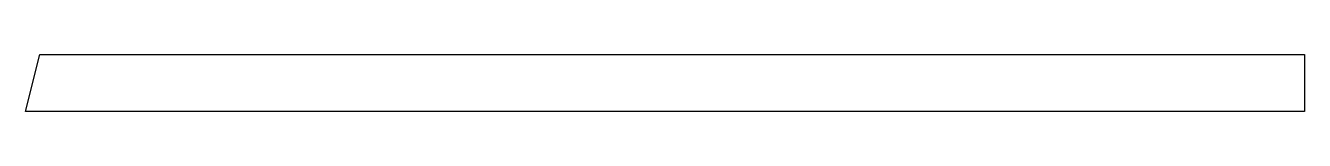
# Model space of a CAD drawing. Header units: millimetres. Extents: x 0 to 1667, y -37 to 37.
import ezdxf

# ---------------------------------------------------------------- set-up
doc = ezdxf.new("R2010")
doc.units = ezdxf.units.MM
doc.header["$LTSCALE"] = 10
doc.layers.add('MEMBERS', color=5, linetype='Continuous')

msp = doc.modelspace()

# ---------------------------------------------------------------- linework, layer by layer
at = {"layer": 'MEMBERS', "color": 3, "linetype": 'Continuous'}
for p, q in [((0, -37), (18.5, 37)), ((18.5, 37), (1667, 37)), ((1667, 37), (1667, -37)), ((1667, -37), (0, -37))]:
    msp.add_line(p, q, dxfattribs=at)

doc.saveas('drawing.dxf')
